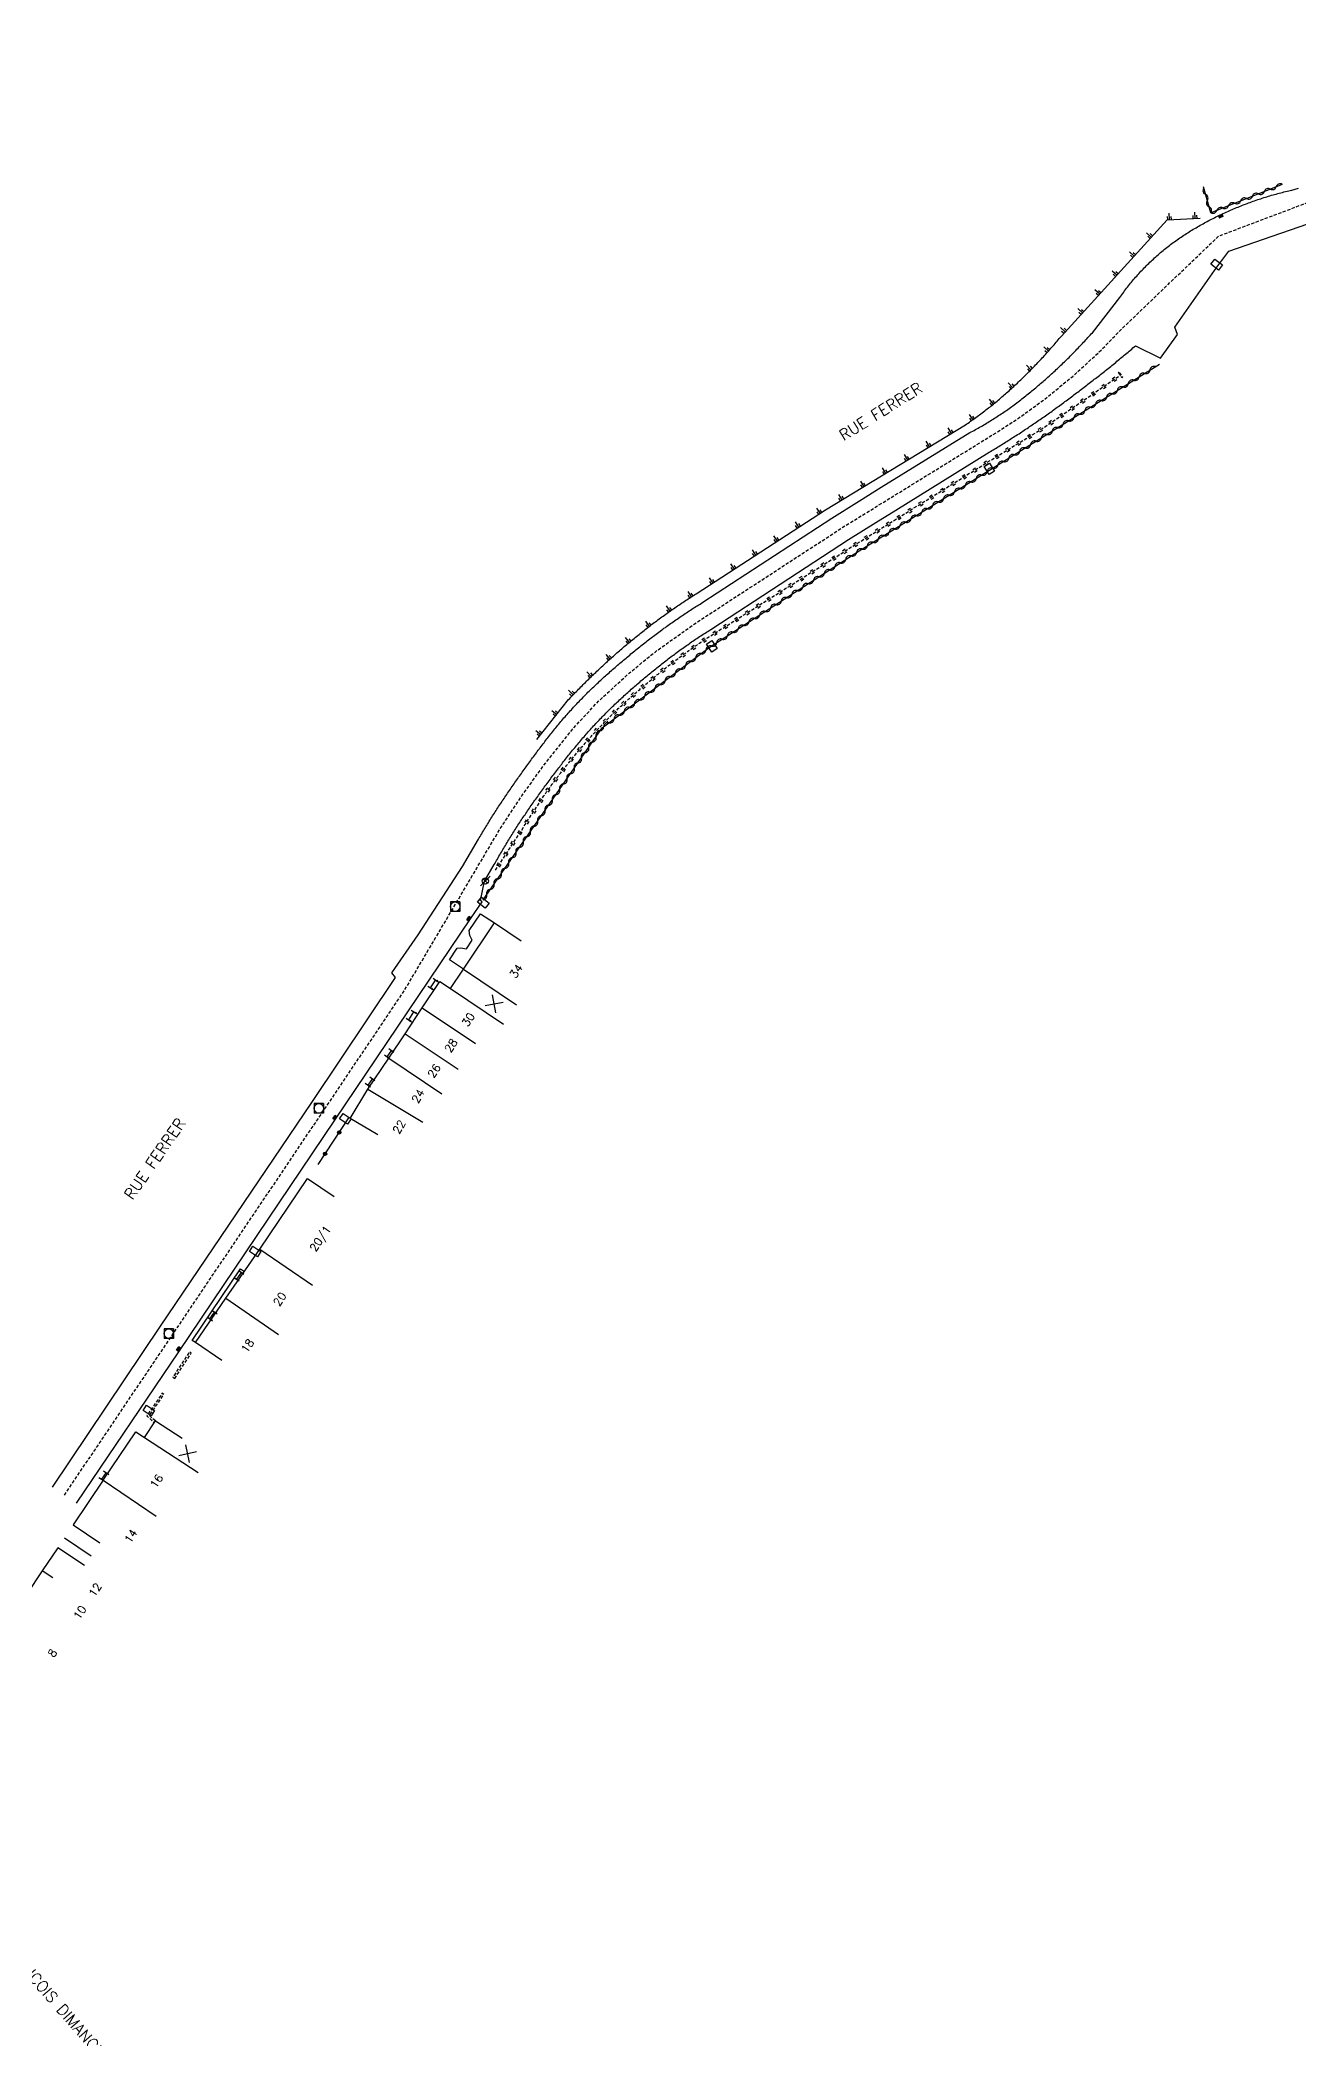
# Model space of a CAD drawing. Header units: millimetres. Extents: x 163999 to 165000, y 124000 to 125000.
# Drawn here: x 164563.2 to 164759.9, y 124260.3 to 124572.5 of the extents above; entities that cross this region are included whole.
import ezdxf
from ezdxf.enums import TextEntityAlignment as Align

# ---------------------------------------------------------------- set-up
doc = ezdxf.new("R2010")
doc.units = ezdxf.units.MM
doc.linetypes.add('DASHED', pattern=[0.75, 0.5, -0.25])
doc.layers.get('0').update_dxf_attribs({"linetype": 'CONTINUOUS'})
for name, color, linetype in [('W0001', 6, 'DASHED'), ('W0008', 7, 'CONTINUOUS'), ('W0017', 7, 'CONTINUOUS'), ('W0100', 7, 'CONTINUOUS'), ('W0105', 7, 'CONTINUOUS'), ('W0112', 1, 'DASHED'), ('W0211', 2, 'CONTINUOUS'), ('W0220', 5, 'DASHED'), ('W0310', 3, 'CONTINUOUS'), ('W0322', 7, 'CONTINUOUS'), ('W0400', 7, 'CONTINUOUS'), ('W0420', 7, 'CONTINUOUS'), ('W0454', 7, 'CONTINUOUS'), ('W0989', 7, 'CONTINUOUS'), ('W0991', 7, 'CONTINUOUS'), ('W1102', 7, 'CONTINUOUS'), ('W1471', 7, 'CONTINUOUS')]:
    doc.layers.add(name, color=color, linetype=linetype)
doc.styles.get("Standard").update_dxf_attribs({"font": 'romans.shx', "width": 0.85})

# ---------------------------------------------------------------- blocks, each defined once
blk = doc.blocks.new('t991o')
at = {"color": 0, "linetype": 'Continuous'}
for p, q in [((-1, 1), (1, -1)), ((-1, -1), (1, 1))]:
    blk.add_line(p, q, dxfattribs=at)
blk = doc.blocks.new('t322o')
at = {"color": 0, "linetype": 'Continuous'}
for radius in [0.25, 0.15]:
    blk.add_circle((0, 0), radius, dxfattribs=at)
blk = doc.blocks.new('t220o')
at = {"color": 0, "linetype": 'Continuous'}
for p, q in [((-0.25, 0.25), (0.25, 0.25)), ((-0.25, -0.25), (0.25, -0.25))]:
    blk.add_line(p, q, dxfattribs=at)
blk = doc.blocks.new('t310o')
at = {"color": 0, "linetype": 'Continuous'}
for centre, start, end in [((-0.5, 0.38), 216.8699, 323.1304), ((0.5, -0.37), 36.8699, 143.1303)]:
    blk.add_arc(centre, 0.625, start, end, dxfattribs=at)
blk = doc.blocks.new('t211o')
at = {"color": 0, "linetype": 'Continuous'}
for p, q in [((-0.29, 0.5), (-0.29, 0)), ((0, 1), (0, 0)), ((0.29, 0.5), (0.29, 0))]:
    blk.add_line(p, q, dxfattribs=at)
blk = doc.blocks.new('t105o')
for p, q in [((-0.5, 0), (0.5, 0)), ((0.5, 0), (0.2, 0.1)), ((0.5, 0), (0.2, -0.1))]:
    blk.add_line(p, q)
blk = doc.blocks.new('T1471')
at = {"color": 0, "linetype": 'Continuous', "flags": 128}
blk.add_lwpolyline([(-0.75, -0.5), (-0.75, 0.5), (0.75, 0.5), (0.75, -0.5), (-0.75, -0.5)], dxfattribs=at)
blk = doc.blocks.new('T400')
for p, q in [((-0.15, 0.3), (0.15, 0.3)), ((-0.15, -0.25), (-0.15, 0.3)), ((-0.15, 0.15), (0.15, 0.15)), ((-0.15, 0), (0.15, 0)), ((0.15, 0.3), (0.15, -0.25)), ((-0.15, -0.15), (0.15, -0.15)), ((-0.15, -0.25), (-0.15, -0.3)), ((-0.15, -0.3), (0.15, -0.3)), ((0.15, -0.3), (0.15, -0.25))]:
    blk.add_line(p, q)
blk = doc.blocks.new('T420')
for p, q in [((0.75, 0.75), (-0.75, 0.75)), ((-0.75, 0.75), (-0.75, -0.75)), ((0.75, 0.75), (0.75, -0.75)), ((0.75, -0.75), (-0.75, -0.75))]:
    blk.add_line(p, q)
blk.add_ellipse((0, 0), major_axis=(-0.53, 0.53), ratio=1, start_param=3.926991, end_param=10.210176)
blk = doc.blocks.new('T454')
for p, q in [((-0.25, 0.25), (0.25, -0.25)), ((-0.25, -0.25), (0.25, 0.25)), ((0.75, 0.75), (0.375, 0.375)), ((-0.375, -0.375), (-0.75, -0.75))]:
    blk.add_line(p, q)
blk.add_ellipse((0, 0), major_axis=(0.354, 0.354), ratio=1, start_param=5.497787143782138, end_param=11.78097245096172)

msp = doc.modelspace()

# ---------------------------------------------------------------- linework, layer by layer
at = {"layer": 'W0001', "flags": 128}
msp.add_lwpolyline([(164567.07, 124345.14), (164577.89, 124361.19), (164587.5, 124375.44), (164612.73, 124412.87), (164620.22, 124424.01), (164631.08, 124442.36), (164635.07, 124449.12), (164638.56, 124454.42), (164641.98, 124459.17), (164646.53, 124464.9), (164650.56, 124469.22), (164655.4, 124473.64), (164659.43, 124476.93), (164665.82, 124481.48), (164688.62, 124496.31), (164712.13, 124510.81), (164716.15, 124513.4), (164720.26, 124516.38), (164724.69, 124520), (164728.8, 124523.76), (164732.29, 124527.35), (164747.43, 124541.86), (164766.97, 124549.24), (164803.48, 124562.4), (164815.67, 124566.6), (164819.89, 124568.8), (164824.52, 124572.51)], dxfattribs=at)
at = {"layer": 'W0008'}
for p, q in [((164573.12, 124347.46), (164568.43, 124340.5)), ((164568.43, 124340.5), (164572.58, 124337.71)), ((164566.05, 124336.92), (164563.61, 124333.33)), ((164570.19, 124334.13), (164566.05, 124336.92)), ((164563.61, 124333.33), (164561.23, 124329.78)), ((164565.26, 124332.21), (164563.61, 124333.33))]:
    msp.add_line(p, q, dxfattribs=at)
at = {"layer": 'W0008', "flags": 128}
for points in [[(164565.2, 124346.41), (164582.11, 124371.56), (164605.71, 124406.49), (164618.79, 124426), (164618.24, 124426.75), (164622.37, 124432.71), (164629.27, 124443.37), (164631.79, 124447.62), (164631.91, 124447.84), (164632.04, 124448.06), (164632.17, 124448.27), (164632.29, 124448.49), (164632.42, 124448.71), (164632.55, 124448.92), (164632.68, 124449.14), (164632.81, 124449.35), (164632.93, 124449.57), (164633.06, 124449.78), (164633.19, 124450), (164633.33, 124450.21), (164633.46, 124450.43), (164633.59, 124450.64), (164633.72, 124450.85), (164633.85, 124451.07), (164633.99, 124451.28), (164634.12, 124451.49), (164634.26, 124451.7), (164634.39, 124451.91), (164634.53, 124452.13), (164634.66, 124452.34), (164634.8, 124452.55), (164634.93, 124452.76), (164635.07, 124452.97), (164635.21, 124453.18), (164635.35, 124453.39), (164635.49, 124453.6), (164635.63, 124453.8), (164635.77, 124454.01), (164635.91, 124454.22), (164636.05, 124454.43), (164636.19, 124454.64), (164636.33, 124454.84), (164636.47, 124455.05), (164636.61, 124455.26), (164636.76, 124455.46), (164636.9, 124455.67), (164637.05, 124455.88), (164637.19, 124456.08), (164637.33, 124456.28), (164637.48, 124456.49), (164637.62, 124456.69), (164637.76, 124456.89), (164637.91, 124457.09), (164638.05, 124457.3), (164638.2, 124457.5), (164638.34, 124457.7), (164638.48, 124457.91), (164638.63, 124458.11), (164638.77, 124458.31), (164638.92, 124458.51), (164639.06, 124458.71), (164639.21, 124458.92), (164639.35, 124459.12), (164639.5, 124459.32), (164639.64, 124459.52), (164639.79, 124459.72), (164639.94, 124459.92), (164640.08, 124460.12), (164640.23, 124460.32), (164640.38, 124460.52), (164640.52, 124460.72), (164640.67, 124460.92), (164640.82, 124461.12), (164640.97, 124461.32), (164641.12, 124461.52), (164641.27, 124461.72), (164641.34, 124461.82), (164641.41, 124461.92), (164641.56, 124462.11), (164641.71, 124462.31), (164641.87, 124462.51), (164642.02, 124462.71), (164642.17, 124462.9), (164642.32, 124463.1), (164642.47, 124463.3), (164642.62, 124463.49), (164642.78, 124463.69), (164642.93, 124463.88), (164643.09, 124464.08), (164643.24, 124464.27), (164643.4, 124464.46), (164643.55, 124464.66), (164643.71, 124464.85), (164643.87, 124465.04), (164644.02, 124465.23), (164644.18, 124465.43), (164644.34, 124465.62), (164644.5, 124465.81), (164644.66, 124466), (164644.82, 124466.19), (164644.98, 124466.38), (164645.14, 124466.57), (164645.3, 124466.75), (164645.47, 124466.94), (164645.63, 124467.13), (164645.8, 124467.32), (164645.96, 124467.5), (164646.13, 124467.69), (164646.29, 124467.87), (164646.46, 124468.06), (164646.63, 124468.24), (164646.8, 124468.42), (164646.97, 124468.61), (164647.14, 124468.79), (164647.31, 124468.97), (164647.49, 124469.15), (164647.66, 124469.33), (164647.83, 124469.51), (164648.01, 124469.69), (164648.18, 124469.87), (164648.36, 124470.05), (164648.54, 124470.23), (164648.71, 124470.4), (164648.89, 124470.58), (164649.07, 124470.76), (164649.25, 124470.93), (164649.43, 124471.11), (164649.61, 124471.28), (164649.79, 124471.45), (164649.97, 124471.62), (164650.15, 124471.8), (164650.33, 124471.97), (164650.51, 124472.14), (164650.7, 124472.31), (164650.88, 124472.48), (164651.06, 124472.65), (164651.25, 124472.82), (164651.43, 124472.98), (164651.62, 124473.15), (164651.81, 124473.32), (164651.99, 124473.49), (164652.18, 124473.65), (164652.37, 124473.82), (164652.55, 124473.98), (164652.74, 124474.15), (164652.93, 124474.31), (164653.12, 124474.48), (164653.31, 124474.64), (164653.5, 124474.8), (164653.69, 124474.96), (164653.88, 124475.13), (164654.07, 124475.29), (164654.26, 124475.45), (164654.45, 124475.61), (164654.64, 124475.77), (164654.84, 124475.93), (164655.03, 124476.09), (164655.22, 124476.25), (164655.41, 124476.41), (164655.61, 124476.57), (164655.8, 124476.73), (164655.99, 124476.89), (164656.19, 124477.05), (164656.38, 124477.2), (164656.58, 124477.36), (164656.77, 124477.52), (164656.97, 124477.67), (164657.16, 124477.83), (164657.36, 124477.99), (164657.56, 124478.15), (164657.76, 124478.3), (164657.96, 124478.46), (164658.15, 124478.61), (164658.35, 124478.77), (164658.55, 124478.92), (164658.75, 124479.07), (164658.95, 124479.23), (164659.15, 124479.38), (164659.36, 124479.53), (164659.56, 124479.68), (164659.76, 124479.83), (164659.96, 124479.98), (164660.16, 124480.13), (164660.37, 124480.28), (164660.57, 124480.43), (164660.77, 124480.58), (164660.98, 124480.73), (164661.18, 124480.87), (164661.39, 124481.02), (164661.59, 124481.17), (164661.8, 124481.31), (164662, 124481.46), (164662.21, 124481.6), (164662.41, 124481.75), (164662.62, 124481.89), (164662.83, 124482.03), (164663.04, 124482.18), (164663.25, 124482.32), (164663.45, 124482.46), (164663.66, 124482.6), (164663.87, 124482.74), (164664.08, 124482.88), (164664.29, 124483.02), (164664.5, 124483.16), (164664.71, 124483.3), (164664.92, 124483.43), (164665.13, 124483.57), (164665.35, 124483.71), (164665.56, 124483.84), (164665.77, 124483.98), (164665.98, 124484.11), (164666.2, 124484.25), (164666.41, 124484.38), (164666.63, 124484.51), (164666.84, 124484.65), (164687, 124497.77), (164691.3, 124500.52), (164694.73, 124502.62), (164708.57, 124511.16), (164708.79, 124511.27), (164709.01, 124511.39), (164709.23, 124511.51), (164709.45, 124511.63), (164709.67, 124511.75), (164709.88, 124511.87), (164710.1, 124511.99), (164710.32, 124512.12), (164710.53, 124512.24), (164710.75, 124512.37), (164710.96, 124512.49), (164711.17, 124512.62), (164711.39, 124512.75), (164711.6, 124512.88), (164711.81, 124513.01), (164712.02, 124513.14), (164712.23, 124513.27), (164712.44, 124513.4), (164712.65, 124513.54), (164712.86, 124513.67), (164713.07, 124513.81), (164713.28, 124513.95), (164713.48, 124514.08), (164713.69, 124514.22), (164713.89, 124514.36), (164714.1, 124514.5), (164714.3, 124514.64), (164714.51, 124514.79), (164714.71, 124514.93), (164714.91, 124515.08), (164715.11, 124515.22), (164715.31, 124515.37), (164715.51, 124515.52), (164715.71, 124515.66), (164715.91, 124515.81), (164716.11, 124515.96), (164716.31, 124516.12), (164716.51, 124516.27), (164716.7, 124516.42), (164716.9, 124516.58), (164717.1, 124516.73), (164717.3, 124516.89), (164717.49, 124517.05), (164717.69, 124517.21), (164717.89, 124517.37), (164718.08, 124517.53), (164718.28, 124517.69), (164718.47, 124517.85), (164718.67, 124518.01), (164718.86, 124518.17), (164719.05, 124518.33), (164719.25, 124518.5), (164719.44, 124518.66), (164719.63, 124518.82), (164719.82, 124518.99), (164720.01, 124519.15), (164720.2, 124519.32), (164720.39, 124519.48), (164720.58, 124519.65), (164720.77, 124519.82), (164720.95, 124519.99), (164721.14, 124520.15), (164721.33, 124520.32), (164721.52, 124520.49), (164721.7, 124520.66), (164721.89, 124520.83), (164722.07, 124521), (164722.25, 124521.18), (164722.44, 124521.35), (164722.62, 124521.52), (164722.8, 124521.69), (164722.99, 124521.87), (164723.17, 124522.04), (164723.35, 124522.22), (164723.53, 124522.39), (164723.71, 124522.57), (164723.89, 124522.75), (164724.07, 124522.92), (164724.25, 124523.1), (164724.42, 124523.28), (164724.6, 124523.46), (164724.78, 124523.64), (164724.96, 124523.82), (164725.13, 124524), (164725.31, 124524.18), (164725.48, 124524.36), (164725.66, 124524.54), (164725.83, 124524.73), (164726, 124524.91), (164726.18, 124525.09), (164726.35, 124525.28), (164726.52, 124525.46), (164726.69, 124525.65), (164726.86, 124525.83), (164727.03, 124526.02), (164727.2, 124526.21), (164727.37, 124526.4), (164727.54, 124526.58), (164727.71, 124526.77), (164732.03, 124532.29), (164732.18, 124532.5), (164732.32, 124532.7), (164732.47, 124532.91), (164732.61, 124533.11), (164732.76, 124533.31), (164732.91, 124533.51), (164733.06, 124533.71), (164733.22, 124533.9), (164733.37, 124534.1), (164733.52, 124534.29), (164733.68, 124534.49), (164733.84, 124534.68), (164734, 124534.87), (164734.16, 124535.06), (164734.32, 124535.25), (164734.48, 124535.44), (164734.64, 124535.62), (164734.81, 124535.81), (164734.97, 124535.99), (164735.14, 124536.18), (164735.31, 124536.36), (164735.48, 124536.54), (164735.65, 124536.72), (164735.82, 124536.9), (164736, 124537.07), (164736.17, 124537.25), (164736.35, 124537.43), (164736.53, 124537.6), (164736.7, 124537.77), (164736.88, 124537.94), (164737.07, 124538.12), (164737.25, 124538.28), (164737.43, 124538.45), (164737.62, 124538.62), (164737.8, 124538.79), (164737.99, 124538.95), (164738.18, 124539.11), (164738.37, 124539.28), (164738.56, 124539.44), (164738.76, 124539.6), (164738.95, 124539.76), (164739.15, 124539.92), (164739.35, 124540.08), (164739.55, 124540.23), (164739.75, 124540.39), (164739.95, 124540.54), (164740.15, 124540.69), (164740.35, 124540.84), (164740.55, 124540.99), (164740.76, 124541.14), (164740.96, 124541.28), (164741.17, 124541.43), (164741.38, 124541.57), (164741.58, 124541.71), (164741.79, 124541.85), (164742, 124541.99), (164742.21, 124542.13), (164742.42, 124542.26), (164742.63, 124542.4), (164742.85, 124542.53), (164743.06, 124542.67), (164743.27, 124542.8), (164743.49, 124542.93), (164743.71, 124543.06), (164743.92, 124543.18), (164744.14, 124543.31), (164744.36, 124543.44), (164744.58, 124543.56), (164744.8, 124543.68), (164745.02, 124543.8), (164745.24, 124543.93), (164745.46, 124544.05), (164745.68, 124544.16), (164745.9, 124544.28), (164746.13, 124544.4), (164746.35, 124544.51), (164746.58, 124544.63), (164746.8, 124544.74), (164747.03, 124544.85), (164747.25, 124544.96), (164747.48, 124545.08), (164747.71, 124545.18), (164747.94, 124545.29), (164748.17, 124545.4), (164748.4, 124545.51), (164748.63, 124545.61), (164748.86, 124545.72), (164749.09, 124545.82), (164749.32, 124545.92), (164749.55, 124546.02), (164749.78, 124546.12), (164750.02, 124546.22), (164750.25, 124546.32), (164750.48, 124546.41), (164750.72, 124546.51), (164750.95, 124546.6), (164751.18, 124546.69), (164751.42, 124546.78), (164751.65, 124546.87), (164751.89, 124546.96), (164752.13, 124547.05), (164752.36, 124547.14), (164752.6, 124547.22), (164752.84, 124547.31), (164753.07, 124547.39), (164753.31, 124547.47), (164753.55, 124547.56), (164753.79, 124547.64), (164754.03, 124547.71), (164754.27, 124547.79), (164754.51, 124547.87), (164754.75, 124547.94), (164754.99, 124548.02), (164755.23, 124548.09), (164755.47, 124548.16), (164755.71, 124548.24), (164755.95, 124548.31), (164756.2, 124548.37), (164756.44, 124548.44), (164756.68, 124548.51), (164756.93, 124548.57), (164757.17, 124548.64), (164757.42, 124548.7), (164757.66, 124548.76), (164757.91, 124548.82), (164758.15, 124548.88), (164758.4, 124548.94), (164758.65, 124549), (164758.89, 124549.06), (164759.91, 124549.34)], [(164568.95, 124343.87), (164584.93, 124367.54), (164609.32, 124403.73), (164630.63, 124435.33), (164632.35, 124437.84), (164632.11, 124438.03), (164632.73, 124441.07), (164634.24, 124443.67), (164634.36, 124443.88), (164634.48, 124444.1), (164634.61, 124444.31), (164634.73, 124444.53), (164634.85, 124444.74), (164634.98, 124444.96), (164635.1, 124445.17), (164635.22, 124445.39), (164635.35, 124445.6), (164635.48, 124445.81), (164635.6, 124446.03), (164635.73, 124446.24), (164635.86, 124446.45), (164635.98, 124446.66), (164636.11, 124446.88), (164636.24, 124447.09), (164636.37, 124447.3), (164636.5, 124447.51), (164636.63, 124447.72), (164636.76, 124447.93), (164636.89, 124448.14), (164637.02, 124448.35), (164637.15, 124448.56), (164637.28, 124448.77), (164637.42, 124448.98), (164637.55, 124449.19), (164637.68, 124449.4), (164637.82, 124449.6), (164637.95, 124449.81), (164638.09, 124450.02), (164638.22, 124450.23), (164638.36, 124450.43), (164638.49, 124450.64), (164638.63, 124450.85), (164638.77, 124451.05), (164638.91, 124451.26), (164639.05, 124451.46), (164639.18, 124451.67), (164639.32, 124451.87), (164639.46, 124452.08), (164639.6, 124452.28), (164639.74, 124452.49), (164639.88, 124452.69), (164640.03, 124452.89), (164640.17, 124453.1), (164640.31, 124453.3), (164640.45, 124453.5), (164640.6, 124453.71), (164640.74, 124453.91), (164640.89, 124454.11), (164641.03, 124454.32), (164641.18, 124454.52), (164641.33, 124454.72), (164641.47, 124454.93), (164641.62, 124455.13), (164641.77, 124455.34), (164641.92, 124455.54), (164642.06, 124455.74), (164642.21, 124455.95), (164642.36, 124456.15), (164642.51, 124456.35), (164642.66, 124456.55), (164642.81, 124456.76), (164642.96, 124456.96), (164643.11, 124457.16), (164643.26, 124457.36), (164643.41, 124457.56), (164643.56, 124457.76), (164643.71, 124457.96), (164643.86, 124458.16), (164644.01, 124458.36), (164644.16, 124458.56), (164644.32, 124458.76), (164644.47, 124458.96), (164644.62, 124459.16), (164644.78, 124459.36), (164644.93, 124459.56), (164645.08, 124459.76), (164645.24, 124459.95), (164645.39, 124460.15), (164645.55, 124460.35), (164645.71, 124460.54), (164645.86, 124460.74), (164646.02, 124460.94), (164646.18, 124461.13), (164646.34, 124461.33), (164646.49, 124461.52), (164646.65, 124461.72), (164646.81, 124461.91), (164646.97, 124462.1), (164647.13, 124462.3), (164647.29, 124462.49), (164647.45, 124462.68), (164647.62, 124462.87), (164647.78, 124463.07), (164647.94, 124463.26), (164648.11, 124463.45), (164648.27, 124463.64), (164648.43, 124463.83), (164648.6, 124464.02), (164648.77, 124464.21), (164648.93, 124464.39), (164649.1, 124464.58), (164649.27, 124464.77), (164649.44, 124464.96), (164649.6, 124465.14), (164649.77, 124465.33), (164649.94, 124465.51), (164650.12, 124465.7), (164650.29, 124465.88), (164650.46, 124466.07), (164650.63, 124466.25), (164650.8, 124466.43), (164650.98, 124466.61), (164651.15, 124466.79), (164651.32, 124466.96), (164651.5, 124467.14), (164651.67, 124467.32), (164651.85, 124467.5), (164652.02, 124467.67), (164652.2, 124467.85), (164652.38, 124468.02), (164652.56, 124468.19), (164652.73, 124468.37), (164652.91, 124468.54), (164653.09, 124468.71), (164653.27, 124468.88), (164653.45, 124469.05), (164653.64, 124469.22), (164653.82, 124469.39), (164654, 124469.56), (164654.18, 124469.73), (164654.37, 124469.9), (164654.55, 124470.06), (164654.73, 124470.23), (164654.92, 124470.4), (164655.1, 124470.56), (164655.29, 124470.73), (164655.48, 124470.89), (164655.66, 124471.06), (164655.85, 124471.22), (164656.04, 124471.38), (164656.22, 124471.55), (164656.41, 124471.71), (164656.6, 124471.87), (164656.79, 124472.03), (164656.98, 124472.19), (164657.17, 124472.35), (164657.36, 124472.51), (164657.55, 124472.67), (164657.74, 124472.83), (164657.93, 124472.99), (164658.12, 124473.15), (164658.31, 124473.31), (164658.51, 124473.47), (164658.7, 124473.63), (164658.89, 124473.78), (164659.08, 124473.94), (164659.28, 124474.1), (164659.47, 124474.25), (164659.67, 124474.41), (164659.86, 124474.57), (164660.06, 124474.72), (164660.25, 124474.88), (164660.45, 124475.03), (164660.65, 124475.19), (164660.84, 124475.34), (164661.04, 124475.5), (164661.24, 124475.65), (164661.44, 124475.8), (164661.64, 124475.95), (164661.84, 124476.11), (164662.04, 124476.26), (164662.24, 124476.41), (164662.44, 124476.56), (164662.64, 124476.71), (164662.84, 124476.85), (164663.05, 124477), (164663.25, 124477.15), (164663.45, 124477.3), (164663.65, 124477.44), (164663.86, 124477.59), (164664.06, 124477.73), (164664.27, 124477.88), (164664.47, 124478.02), (164664.68, 124478.16), (164664.88, 124478.31), (164665.09, 124478.45), (164665.3, 124478.59), (164665.51, 124478.73), (164665.71, 124478.87), (164665.92, 124479.01), (164666.13, 124479.15), (164666.34, 124479.29), (164666.55, 124479.42), (164666.76, 124479.56), (164666.97, 124479.7), (164667.18, 124479.83), (164667.39, 124479.97), (164667.6, 124480.1), (164667.81, 124480.24), (164668.03, 124480.37), (164668.24, 124480.51), (164689.61, 124494.45), (164693.86, 124497.14), (164697, 124499.06), (164711.59, 124508.1), (164711.8, 124508.23), (164712.02, 124508.36), (164712.23, 124508.48), (164712.45, 124508.61), (164712.66, 124508.74), (164712.87, 124508.87), (164713.09, 124509), (164713.3, 124509.13), (164713.51, 124509.26), (164713.72, 124509.39), (164713.93, 124509.52), (164714.15, 124509.66), (164714.36, 124509.79), (164714.57, 124509.92), (164714.78, 124510.05), (164714.99, 124510.19), (164715.2, 124510.32), (164715.41, 124510.45), (164715.62, 124510.59), (164715.83, 124510.72), (164716.04, 124510.86), (164716.25, 124510.99), (164716.46, 124511.13), (164716.67, 124511.27), (164716.87, 124511.4), (164717.08, 124511.54), (164717.29, 124511.68), (164717.5, 124511.82), (164717.71, 124511.95), (164717.91, 124512.09), (164718.12, 124512.23), (164718.33, 124512.37), (164718.53, 124512.51), (164718.74, 124512.65), (164718.94, 124512.79), (164719.15, 124512.93), (164719.36, 124513.08), (164719.56, 124513.22), (164719.77, 124513.36), (164719.97, 124513.5), (164720.18, 124513.65), (164720.38, 124513.79), (164720.59, 124513.94), (164720.79, 124514.08), (164721, 124514.23), (164721.2, 124514.37), (164721.41, 124514.52), (164721.61, 124514.67), (164721.81, 124514.81), (164722.02, 124514.96), (164722.22, 124515.11), (164722.42, 124515.25), (164722.62, 124515.4), (164722.83, 124515.55), (164723.03, 124515.7), (164723.23, 124515.85), (164723.43, 124516), (164723.63, 124516.15), (164723.83, 124516.3), (164724.03, 124516.45), (164724.23, 124516.6), (164724.44, 124516.75), (164724.64, 124516.9), (164724.84, 124517.05), (164725.04, 124517.2), (164725.24, 124517.35), (164725.44, 124517.5), (164725.64, 124517.65), (164725.83, 124517.8), (164726.03, 124517.96), (164726.23, 124518.11), (164726.43, 124518.26), (164726.63, 124518.41), (164726.83, 124518.57), (164727.03, 124518.72), (164727.23, 124518.87), (164727.43, 124519.03), (164727.62, 124519.18), (164727.82, 124519.33), (164728.02, 124519.49), (164728.22, 124519.64), (164728.42, 124519.79), (164728.61, 124519.95), (164728.81, 124520.1), (164729.01, 124520.26), (164729.2, 124520.41), (164729.4, 124520.57), (164729.6, 124520.72), (164729.79, 124520.88), (164729.99, 124521.04), (164730.19, 124521.19), (164730.38, 124521.35), (164730.58, 124521.51), (164730.77, 124521.67), (164730.97, 124521.82), (164731.16, 124521.98), (164731.36, 124522.14), (164731.55, 124522.3), (164731.74, 124522.46), (164731.94, 124522.62), (164732.13, 124522.78), (164732.32, 124522.94), (164732.52, 124523.1), (164732.71, 124523.26), (164732.9, 124523.42), (164733.09, 124523.58), (164733.29, 124523.74), (164733.48, 124523.9), (164733.67, 124524.06), (164733.86, 124524.22), (164734.05, 124524.39), (164734.24, 124524.55), (164734.43, 124524.71), (164738.34, 124522.78), (164741.03, 124526.47), (164740.62, 124527.64), (164747.18, 124537.01), (164749.06, 124539.51), (164765.47, 124545.21)]]:
    msp.add_lwpolyline(points, dxfattribs=at)
at = {"layer": 'W0017', "flags": 128}
for points in [[(164629.44, 124427.33), (164627.24, 124428.79), (164628.46, 124430.59), (164629, 124430.67), (164629.88, 124430.5), (164630.79, 124431.87), (164630.44, 124432.59), (164630.31, 124433.34), (164632.08, 124435.99), (164634.3, 124434.54)], [(164587.55, 124368.99), (164587.04, 124369.3), (164594.59, 124380.52), (164595.19, 124380.1)]]:
    msp.add_lwpolyline(points, dxfattribs=at)
at = {"layer": 'W0100', "flags": 128}
for points in [[(164616.03, 124401.43), (164611.74, 124404), (164614.49, 124408.58), (164617.75, 124413.42), (164620.32, 124417.24), (164622.97, 124421.26), (164625.74, 124425.4), (164627.4, 124424.3), (164629.44, 124427.33), (164634.3, 124434.54), (164638.44, 124431.75)], [(164624.27, 124424.39), (164625.09, 124425.65)], [(164620.89, 124419.39), (164621.7, 124420.64)], [(164618.17, 124414.65), (164617.47, 124413.65)], [(164615.19, 124410.22), (164614.49, 124409.22)], [(164591.67, 124366.16), (164587.55, 124368.99), (164592.3, 124375.9), (164597.6, 124383.6), (164605.06, 124394.62), (164609.2, 124391.81)], [(164594.72, 124379.96), (164593.98, 124378.89)], [(164589.78, 124372.69), (164590.53, 124373.75)], [(164573.12, 124347.46), (164578.23, 124355.02), (164579.59, 124354.13), (164581.29, 124356.75), (164585.48, 124354.03)], [(164573.57, 124348.66), (164572.87, 124347.62)]]:
    msp.add_lwpolyline(points, dxfattribs=at)
at = {"layer": 'W0112', "flags": 128}
for points in [[(164731.74, 124520.53), (164732.31, 124519.75), (164732.47, 124519.88), (164731.9, 124520.65)], [(164584.3, 124363.36), (164586.88, 124367.33), (164586.6, 124367.52), (164584.02, 124363.55)]]:
    msp.add_lwpolyline(points, close=True, dxfattribs=at)
msp.add_lwpolyline([(164581.29, 124356.75), (164580.34, 124357.56), (164582.61, 124360.88), (164582.36, 124361.06), (164579.93, 124357.51), (164581.1, 124356.48)], dxfattribs=at)
at = {"layer": 'W0211', "flags": 128}
msp.add_lwpolyline([(164640.9, 124463.22), (164645.87, 124469.44), (164646.04, 124469.62), (164646.21, 124469.81), (164646.39, 124469.99), (164646.56, 124470.17), (164646.73, 124470.35), (164646.91, 124470.53), (164647.08, 124470.71), (164647.25, 124470.89), (164647.43, 124471.07), (164647.6, 124471.25), (164647.78, 124471.43), (164647.96, 124471.6), (164648.13, 124471.78), (164648.31, 124471.96), (164648.49, 124472.13), (164648.66, 124472.31), (164648.84, 124472.49), (164649.02, 124472.66), (164649.2, 124472.84), (164649.38, 124473.01), (164649.56, 124473.19), (164649.74, 124473.36), (164649.92, 124473.53), (164650.1, 124473.7), (164650.28, 124473.88), (164650.46, 124474.05), (164650.64, 124474.22), (164650.83, 124474.39), (164651.01, 124474.56), (164651.19, 124474.73), (164651.38, 124474.9), (164651.56, 124475.07), (164651.74, 124475.24), (164651.93, 124475.41), (164652.11, 124475.58), (164652.3, 124475.74), (164652.49, 124475.91), (164652.67, 124476.08), (164652.86, 124476.24), (164653.05, 124476.41), (164653.23, 124476.58), (164653.42, 124476.74), (164653.61, 124476.91), (164653.8, 124477.07), (164653.99, 124477.23), (164654.18, 124477.4), (164654.37, 124477.56), (164654.56, 124477.72), (164654.75, 124477.88), (164654.94, 124478.05), (164655.13, 124478.21), (164655.32, 124478.37), (164655.52, 124478.53), (164655.71, 124478.69), (164655.9, 124478.85), (164656.1, 124479.01), (164656.29, 124479.16), (164656.48, 124479.32), (164656.68, 124479.48), (164656.87, 124479.63), (164657.07, 124479.79), (164657.26, 124479.95), (164657.46, 124480.1), (164657.65, 124480.25), (164657.85, 124480.41), (164658.05, 124480.56), (164658.24, 124480.71), (164658.44, 124480.87), (164658.64, 124481.02), (164658.84, 124481.17), (164659.04, 124481.32), (164659.23, 124481.47), (164659.43, 124481.62), (164659.63, 124481.77), (164659.83, 124481.91), (164660.03, 124482.06), (164660.24, 124482.21), (164660.44, 124482.36), (164660.64, 124482.5), (164660.84, 124482.65), (164661.04, 124482.79), (164661.25, 124482.94), (164661.45, 124483.08), (164661.65, 124483.23), (164661.86, 124483.37), (164662.06, 124483.51), (164662.27, 124483.65), (164662.47, 124483.79), (164662.68, 124483.94), (164662.88, 124484.08), (164663.09, 124484.22), (164663.29, 124484.35), (164663.5, 124484.49), (164663.71, 124484.63), (164663.92, 124484.77), (164664.13, 124484.91), (164664.33, 124485.04), (164664.54, 124485.18), (164664.75, 124485.31), (164664.96, 124485.45), (164665.17, 124485.58), (164665.38, 124485.72), (164665.59, 124485.85), (164665.8, 124485.98), (164686.01, 124499.08), (164707.88, 124512.38), (164708.08, 124512.52), (164708.29, 124512.66), (164708.49, 124512.8), (164708.69, 124512.94), (164708.9, 124513.09), (164709.1, 124513.23), (164709.3, 124513.37), (164709.5, 124513.52), (164709.7, 124513.66), (164709.9, 124513.81), (164710.1, 124513.96), (164710.3, 124514.1), (164710.49, 124514.25), (164710.69, 124514.4), (164710.89, 124514.55), (164711.08, 124514.7), (164711.28, 124514.86), (164711.47, 124515.01), (164711.67, 124515.16), (164711.86, 124515.31), (164712.05, 124515.47), (164712.25, 124515.62), (164712.44, 124515.78), (164712.63, 124515.94), (164712.82, 124516.09), (164713.01, 124516.25), (164713.2, 124516.41), (164713.39, 124516.57), (164713.58, 124516.73), (164713.77, 124516.89), (164713.95, 124517.06), (164714.14, 124517.22), (164714.32, 124517.38), (164714.51, 124517.55), (164714.69, 124517.71), (164714.88, 124517.88), (164715.06, 124518.04), (164715.25, 124518.21), (164715.43, 124518.38), (164715.62, 124518.56), (164715.8, 124518.73), (164715.99, 124518.9), (164716.17, 124519.07), (164716.35, 124519.25), (164716.54, 124519.42), (164716.72, 124519.59), (164716.9, 124519.77), (164717.08, 124519.95), (164717.26, 124520.12), (164717.44, 124520.3), (164717.62, 124520.48), (164717.8, 124520.65), (164717.97, 124520.83), (164718.15, 124521.01), (164718.33, 124521.19), (164718.5, 124521.37), (164718.68, 124521.55), (164718.85, 124521.73), (164719.03, 124521.91), (164719.2, 124522.1), (164719.37, 124522.28), (164719.55, 124522.46), (164719.72, 124522.65), (164719.89, 124522.83), (164720.06, 124523.02), (164720.23, 124523.2), (164720.4, 124523.39), (164720.57, 124523.57), (164720.74, 124523.76), (164720.9, 124523.95), (164721.07, 124524.14), (164721.24, 124524.33), (164721.4, 124524.52), (164721.57, 124524.71), (164721.73, 124524.9), (164721.9, 124525.09), (164722.06, 124525.28), (164722.23, 124525.47), (164722.39, 124525.66), (164722.55, 124525.86), (164722.71, 124526.05), (164722.87, 124526.25), (164739.4, 124544.43), (164744.56, 124544.65)], dxfattribs=at)
at = {"layer": 'W0220', "flags": 128}
msp.add_lwpolyline([(164634.44, 124442.78), (164642, 124454.41), (164642.14, 124454.61), (164642.28, 124454.82), (164642.43, 124455.02), (164642.57, 124455.22), (164642.72, 124455.42), (164642.86, 124455.63), (164643.01, 124455.83), (164643.16, 124456.03), (164643.3, 124456.23), (164643.45, 124456.43), (164643.6, 124456.63), (164643.75, 124456.83), (164643.9, 124457.03), (164644.05, 124457.23), (164644.2, 124457.42), (164644.35, 124457.62), (164644.5, 124457.82), (164644.65, 124458.02), (164644.8, 124458.21), (164644.95, 124458.41), (164645.11, 124458.61), (164645.26, 124458.8), (164645.42, 124459), (164645.57, 124459.19), (164645.73, 124459.38), (164645.88, 124459.58), (164646.04, 124459.77), (164646.19, 124459.96), (164646.35, 124460.16), (164646.51, 124460.35), (164646.67, 124460.54), (164646.83, 124460.73), (164646.99, 124460.92), (164647.15, 124461.11), (164647.31, 124461.3), (164647.47, 124461.49), (164647.63, 124461.68), (164647.79, 124461.87), (164647.95, 124462.06), (164648.12, 124462.24), (164648.28, 124462.43), (164648.44, 124462.62), (164648.61, 124462.81), (164648.77, 124462.99), (164648.94, 124463.18), (164649.1, 124463.36), (164649.27, 124463.55), (164649.44, 124463.73), (164649.6, 124463.92), (164649.77, 124464.1), (164649.94, 124464.28), (164650.11, 124464.47), (164650.28, 124464.65), (164650.45, 124464.83), (164650.62, 124465.01), (164650.79, 124465.19), (164650.96, 124465.37), (164651.13, 124465.55), (164651.31, 124465.73), (164651.48, 124465.92), (164651.66, 124466.1), (164651.83, 124466.27), (164652.01, 124466.45), (164652.19, 124466.63), (164652.36, 124466.81), (164652.54, 124466.98), (164652.72, 124467.16), (164652.9, 124467.33), (164653.08, 124467.51), (164653.26, 124467.68), (164653.44, 124467.85), (164653.63, 124468.03), (164653.81, 124468.2), (164653.99, 124468.37), (164654.17, 124468.54), (164654.36, 124468.71), (164654.54, 124468.88), (164654.73, 124469.05), (164654.91, 124469.22), (164655.1, 124469.39), (164655.28, 124469.55), (164655.47, 124469.72), (164655.66, 124469.89), (164655.85, 124470.05), (164656.03, 124470.22), (164656.22, 124470.38), (164656.41, 124470.55), (164656.6, 124470.71), (164656.79, 124470.88), (164656.98, 124471.04), (164657.17, 124471.2), (164657.36, 124471.36), (164657.55, 124471.53), (164657.74, 124471.69), (164657.94, 124471.85), (164658.13, 124472.01), (164658.32, 124472.17), (164658.51, 124472.33), (164658.71, 124472.49), (164658.9, 124472.65), (164659.09, 124472.81), (164659.29, 124472.97), (164659.48, 124473.13), (164659.67, 124473.29), (164659.87, 124473.44), (164660.06, 124473.6), (164660.26, 124473.76), (164660.45, 124473.92), (164660.65, 124474.07), (164660.85, 124474.23), (164661.05, 124474.39), (164661.24, 124474.54), (164661.44, 124474.7), (164661.64, 124474.85), (164661.84, 124475.01), (164662.04, 124475.16), (164662.24, 124475.32), (164662.44, 124475.47), (164662.64, 124475.62), (164662.84, 124475.77), (164663.04, 124475.92), (164663.24, 124476.07), (164663.45, 124476.22), (164663.65, 124476.37), (164663.85, 124476.52), (164664.06, 124476.67), (164664.26, 124476.82), (164664.46, 124476.96), (164664.67, 124477.11), (164664.87, 124477.26), (164665.08, 124477.4), (164665.29, 124477.54), (164665.49, 124477.69), (164665.7, 124477.83), (164665.91, 124477.97), (164666.12, 124478.12), (164666.32, 124478.26), (164666.53, 124478.4), (164666.74, 124478.54), (164666.95, 124478.68), (164667.16, 124478.82), (164667.37, 124478.96), (164667.58, 124479.1), (164667.79, 124479.23), (164668, 124479.37), (164668.22, 124479.51), (164690.71, 124493.69), (164711.13, 124506.42), (164719.85, 124511.77), (164732.04, 124520.11)], dxfattribs=at)
at = {"layer": 'W0310', "flags": 128}
for points in [[(164757.38, 124549.95), (164746.21, 124545.51), (164745.07, 124549.56)], [(164632.5, 124438.15), (164651.13, 124465.04), (164667.82, 124477.57), (164691.27, 124492.69), (164709.45, 124503.92), (164738.21, 124521.87)]]:
    msp.add_lwpolyline(points, dxfattribs=at)
at = {"layer": 'W0322'}
msp.add_line((164567.1, 124338.47), (164571.25, 124335.67), dxfattribs=at)
at = {"layer": 'W0322', "flags": 128}
msp.add_lwpolyline([(164606.7, 124396.82), (164611.54, 124404.09)], dxfattribs=at)
at = {"layer": 'W1102', "flags": 128}
for points in [[(164629.44, 124427.33), (164637.73, 124421.74)], [(164627.4, 124424.3), (164635.7, 124418.72)], [(164622.97, 124421.26), (164631.29, 124415.7)], [(164620.32, 124417.24), (164628.62, 124411.68)], [(164617.75, 124413.42), (164626.06, 124407.85)], [(164614.49, 124408.58), (164623.07, 124403.44)], [(164597.6, 124383.6), (164605.83, 124377.93)], [(164592.3, 124375.9), (164600.54, 124370.24)], [(164579.59, 124354.13), (164587.99, 124348.7)], [(164573.12, 124347.46), (164581.4, 124341.86)]]:
    msp.add_lwpolyline(points, dxfattribs=at)

# ---------------------------------------------------------------- block references
at = {"layer": 'W0105'}
for p, rotation in [((164624.27, 124424.39), 329.5749777113348), ((164625.09, 124425.65), 324.9019126104311), ((164621.7, 124420.64), 328.8990112920781), ((164620.89, 124419.39), 326.7136598106522), ((164617.47, 124413.65), 323.9278536592763), ((164618.17, 124414.65), 322.5599816912964), ((164614.49, 124409.22), 325.5851415601323), ((164615.19, 124410.22), 325.5100073801885), ((164594.72, 124379.96), 324.0117905604998), ((164593.98, 124378.89), 326.1794508350927), ((164590.53, 124373.75), 324.7804659655993), ((164589.78, 124372.69), 324.7046569221447), ((164573.57, 124348.66), 326.7656768304703), ((164572.87, 124347.62), 327.5634994977112)]:
    msp.add_blockref('t105o', p, dxfattribs=dict(at, rotation=rotation))
at = {"layer": 'W0211'}
for p, rotation in [((164739.73, 124544.44), 2.447697705744619), ((164743.73, 124544.61), 2.447697705744619), ((164736.93, 124541.71), 47.72467981718771), ((164734.24, 124538.75), 47.72467981718771), ((164731.55, 124535.79), 47.72467981718771), ((164728.86, 124532.83), 47.72467981718771), ((164726.17, 124529.87), 47.72467981718771), ((164723.48, 124526.91), 47.72467981718771), ((164720.85, 124523.89), 48.22160289621229), ((164718.12, 124520.98), 45.31650035654994), ((164715.24, 124518.2), 42.41698513223606), ((164709.02, 124513.17), 35.3781127371531), ((164712.21, 124515.59), 38.90981461862978), ((164705.65, 124511.03), 31.2942488350355), ((164698.81, 124506.87), 31.2942488350355), ((164702.23, 124508.95), 31.2942488350355), ((164695.4, 124504.79), 31.2942488350355), ((164688.56, 124500.64), 31.2942488350355), ((164691.98, 124502.71), 31.2942488350355), ((164685.16, 124498.53), 32.96310430790101), ((164678.44, 124494.18), 32.96310430790101), ((164681.8, 124496.36), 32.96310430790101), ((164675.09, 124492), 32.96310430790101), ((164671.73, 124489.83), 32.96310430790101), ((164665.01, 124485.48), 32.62641335484255), ((164668.38, 124487.65), 32.96310430790101), ((164661.69, 124483.25), 35.03159929127912), ((164655.35, 124478.39), 39.80085066349254), ((164658.47, 124480.89), 37.43943905943311), ((164652.33, 124475.77), 41.94282624698322), ((164649.4, 124473.04), 44.08817912676731), ((164646.59, 124470.2), 46.23090429830395), ((164644.02, 124467.13), 51.36536534188692), ((164641.52, 124464.01), 51.36536534188692)]:
    msp.add_blockref('t211o', p, dxfattribs=dict(at, rotation=rotation))
at = {"layer": 'W0220'}
for p, rotation in [((164727.87, 124517.26), 34.39839446138177), ((164729.52, 124518.39), 34.39839446138177), ((164731.17, 124519.52), 34.39839446138177), ((164722.92, 124513.87), 34.39839446138177), ((164724.57, 124515), 34.39839446138177), ((164726.22, 124516.13), 34.39839446138177), ((164717.91, 124510.58), 31.5487177505719), ((164719.61, 124511.62), 31.5487177505719), ((164721.27, 124512.74), 34.39839446138177), ((164712.8, 124507.44), 31.5487177505719), ((164714.5, 124508.48), 31.5487177505719), ((164716.21, 124509.53), 31.5487177505719), ((164707.7, 124504.28), 31.92067726759082), ((164709.39, 124505.33), 31.92067726759082), ((164711.09, 124506.39), 31.92067726759082), ((164702.6, 124501.1), 31.92067726759082), ((164704.3, 124502.16), 31.92067726759082), ((164706, 124503.22), 31.92067726759082), ((164697.51, 124497.93), 31.92067726759082), ((164699.21, 124498.99), 31.92067726759082), ((164700.91, 124500.05), 31.92067726759082), ((164692.42, 124494.76), 31.92067726759082), ((164694.12, 124495.82), 31.92067726759082), ((164695.81, 124496.87), 31.92067726759082), ((164687.34, 124491.57), 32.23647172520244), ((164689.03, 124492.63), 32.23647172520244), ((164690.72, 124493.7), 31.92067726759082), ((164682.26, 124488.37), 32.23647172520244), ((164683.95, 124489.43), 32.23647172520244), ((164685.65, 124490.5), 32.23647172520244), ((164678.88, 124486.23), 32.23647172520244), ((164680.57, 124487.3), 32.23647172520244), ((164673.8, 124483.03), 32.23647172520244), ((164675.5, 124484.1), 32.23647172520244), ((164677.19, 124485.17), 32.23647172520244), ((164668.73, 124479.83), 32.23647172520244), ((164670.42, 124480.9), 32.23647172520244), ((164672.11, 124481.97), 32.23647172520244), ((164663.77, 124476.46), 36.17177261847566), ((164665.4, 124477.62), 34.87974016444188), ((164667.05, 124478.75), 33.58861037693266), ((164659.04, 124472.77), 39.44678022782022), ((164660.59, 124474.03), 38.75329552039768), ((164662.17, 124475.26), 37.46339461252276), ((164655.99, 124470.18), 41.35026973738821), ((164657.5, 124471.49), 40.29698138122887), ((164653.05, 124467.47), 44.06382341466325), ((164654.5, 124468.84), 42.60631371766864), ((164650.25, 124464.61), 47.10557082423111), ((164651.63, 124466.06), 45.72009178022837), ((164647.59, 124461.63), 49.52131586148206), ((164648.9, 124463.14), 48.31240154212622), ((164645.05, 124458.53), 51.94109863423772), ((164646.3, 124460.1), 50.73124096427878), ((164642.65, 124455.33), 54.35630632150531), ((164643.84, 124456.95), 53.14981099985461), ((164640.44, 124452.01), 56.99437973415689), ((164641.53, 124453.68), 56.99437973415689), ((164638.26, 124448.65), 56.99437973415689), ((164639.35, 124450.33), 56.99437973415689), ((164636.08, 124445.3), 56.99437973415689), ((164637.17, 124446.97), 56.99437973415689), ((164634.99, 124443.62), 56.99437973415689)]:
    msp.add_blockref('t220o', p, dxfattribs=dict(at, rotation=rotation))
at = {"layer": 'W0310'}
for p, rotation in [((164745.4, 124548.38), 105.7203995267846), ((164752.73, 124548.11), 201.6973223357004), ((164754.59, 124548.85), 201.6973223357004), ((164756.45, 124549.59), 201.6973223357004), ((164745.94, 124546.45), 105.7203995267846), ((164747.16, 124545.89), 201.6973223357004), ((164749.01, 124546.63), 201.6973223357004), ((164750.87, 124547.37), 201.6973223357004), ((164735.03, 124519.88), 31.96786869814598), ((164736.72, 124520.94), 31.96786869814598), ((164729.94, 124516.71), 31.96786869814598), ((164731.63, 124517.76), 31.96786869814598), ((164733.33, 124518.82), 31.96786869814598), ((164724.85, 124513.53), 31.96786869814598), ((164726.54, 124514.59), 31.96786869814598), ((164728.24, 124515.65), 31.96786869814598), ((164719.76, 124510.35), 31.96786869814598), ((164721.45, 124511.41), 31.96786869814598), ((164723.15, 124512.47), 31.96786869814598), ((164714.67, 124507.18), 31.96786869814598), ((164716.36, 124508.23), 31.96786869814598), ((164718.06, 124509.29), 31.96786869814598), ((164709.58, 124504), 31.96786869814598), ((164711.27, 124505.06), 31.96786869814598), ((164712.97, 124506.12), 31.96786869814598), ((164704.47, 124500.85), 31.69860579714269), ((164706.17, 124501.9), 31.69860579714269), ((164707.88, 124502.95), 31.69860579714269), ((164699.37, 124497.69), 31.69860579714269), ((164701.07, 124498.74), 31.69860579714269), ((164702.77, 124499.8), 31.69860579714269), ((164694.26, 124494.54), 31.69860579714269), ((164695.96, 124495.59), 31.69860579714269), ((164697.67, 124496.64), 31.69860579714269), ((164689.18, 124491.35), 32.81031979203774), ((164690.86, 124492.43), 32.81031979203774), ((164692.56, 124493.49), 31.69860579714269), ((164684.14, 124488.1), 32.81031979203774), ((164685.82, 124489.18), 32.81031979203774), ((164687.5, 124490.26), 32.81031979203774), ((164679.1, 124484.84), 32.81031979203774), ((164680.78, 124485.93), 32.81031979203774), ((164682.46, 124487.01), 32.81031979203774), ((164675.74, 124482.68), 32.81031979203774), ((164677.42, 124483.76), 32.81031979203774), ((164670.69, 124479.43), 32.81031979203774), ((164672.37, 124480.51), 32.81031979203774), ((164674.05, 124481.59), 32.81031979203774), ((164665.75, 124476.02), 36.90973755851374), ((164667.35, 124477.23), 36.90973755851374), ((164669.01, 124478.34), 32.81031979203774), ((164660.96, 124472.42), 36.90973755851374), ((164662.56, 124473.62), 36.90973755851374), ((164664.16, 124474.82), 36.90973755851374), ((164657.76, 124470.02), 36.90973755851374), ((164659.36, 124471.22), 36.90973755851374), ((164652.96, 124466.42), 36.90973755851374), ((164654.56, 124467.62), 36.90973755851374), ((164656.16, 124468.82), 36.90973755851374), ((164650.16, 124463.64), 55.2836091830685), ((164651.36, 124465.21), 36.90973755851374), ((164647.88, 124460.35), 55.2836091830685), ((164649.02, 124461.99), 55.2836091830685), ((164645.6, 124457.06), 55.2836091830685), ((164646.74, 124458.7), 55.2836091830685), ((164643.32, 124453.77), 55.2836091830685), ((164644.46, 124455.42), 55.2836091830685), ((164641.04, 124450.48), 55.2836091830685), ((164642.18, 124452.13), 55.2836091830685), ((164638.77, 124447.2), 55.2836091830685), ((164639.9, 124448.84), 55.2836091830685), ((164637.63, 124445.55), 55.2836091830685), ((164635.35, 124442.26), 55.2836091830685), ((164636.49, 124443.91), 55.2836091830685), ((164633.07, 124438.98), 55.2836091830685), ((164634.21, 124440.62), 55.2836091830685)]:
    msp.add_blockref('t310o', p, dxfattribs=dict(at, rotation=rotation))
at = {"layer": 'W0322', "rotation": 56.38127241973201}
for p in [(164610.02, 124401.81), (164607.81, 124398.48)]:
    msp.add_blockref('t322o', p, dxfattribs=at)
at = {"layer": 'W0400'}
for p, rotation in [((164747.78, 124544.95), 295.6264595915352), ((164630.23, 124435.21), 146.0055945379536), ((164609.3, 124404.13), 146.0055945385595), ((164584.9, 124367.96), 146.024377632987)]:
    msp.add_blockref('T400', p, dxfattribs=dict(at, rotation=rotation))
at = {"layer": 'W0420'}
for p in [(164628.14, 124437.09), (164606.83, 124405.59), (164583.39, 124370.38)]:
    msp.add_blockref('T420', p, dxfattribs=at)
at = {"layer": 'W0454'}
msp.add_blockref('T454', (164632.85, 124441.1), dxfattribs=at)
at = {"layer": 'W0991'}
for p, rotation in [((164634.23, 124421.91), 56.07622470242305), ((164586.32, 124351.64), 57.10147234852763)]:
    msp.add_blockref('t991o', p, dxfattribs=dict(at, rotation=rotation))
at = {"layer": 'W1471'}
for p, rotation in [((164747.13, 124537.41), 322.9568622592636), ((164711.6, 124505.51), 121.7915103396936), ((164668.24, 124477.77), 124.8558495880323), ((164632.53, 124437.7), 141.3720857474167), ((164610.98, 124403.92), 146.0055945379542), ((164596.88, 124383.21), 146.0243776338935), ((164580.26, 124358.35), 145.9700965186742)]:
    msp.add_blockref('T1471', p, dxfattribs=dict(at, rotation=rotation))

# ---------------------------------------------------------------- texts
at = {"layer": 'W0989'}
for s, rotation, p in [('RUE FERRER', 32.1398, (164694.64, 124514.47)), ('RUE FERRER', 55.2919, (164581.2, 124397.7)), ('RUE FRANCOIS DIMANCHE', 310.9172, (164564.16, 124267.8))]:
    msp.add_text(s, height=1.75, rotation=rotation, dxfattribs=at).set_placement(p, align=Align.MIDDLE)
at = {"layer": 'W0991'}
for s, rotation, p in [('34', 56.0498, (164637.67, 124427.03)), ('30', 56.2654, (164630.18, 124419.44)), ('28', 56.5047, (164627.48, 124415.39)), ('26', 56.188, (164624.85, 124411.43)), ('24', 58.5778, (164622.34, 124407.5)), ('22', 58.0546, (164619.37, 124402.69)), ('20/1', 55.8881, (164607.12, 124385.18)), ('20', 55.4727, (164600.71, 124375.78)), ('18', 55.5233, (164595.69, 124368.48)), ('16', 55.9455, (164581.47, 124347.32)), ('14', 56.7604, (164577.44, 124338.74)), ('12', 55.8083, (164571.86, 124330.35)), ('10', 56.1502, (164569.48, 124326.82)), ('8', 55.9521, (164565.19, 124320.47))]:
    msp.add_text(s, height=1.25, rotation=rotation, dxfattribs=at).set_placement(p, align=Align.MIDDLE)

doc.saveas('drawing.dxf')
